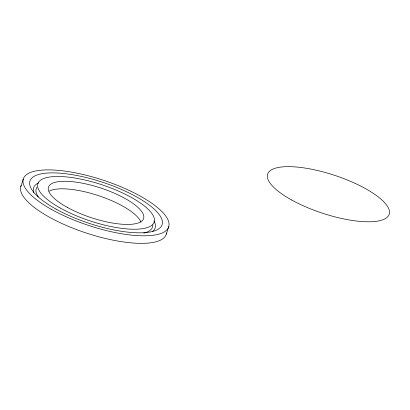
<?xml version="1.0" encoding="UTF-8"?>
<svg xmlns="http://www.w3.org/2000/svg" width="410" height="410" viewBox="0 0 410 410"><rect width="100%" height="100%" fill="white"/><g stroke="black" fill="none" stroke-linecap="round" stroke-linejoin="round"><path stroke-width="0.61" d="M20.792 186.647L23.283 179.114M166.286 234.13L168.776 226.597M49.215 191.168A50.092 15.565 18.3 0 1 99.379 195.929A50.092 15.565 18.3 0 1 140.886 222.123M166.522 232.977A76.532 23.775 18.3 0 1 86.992 233.264A76.532 23.775 18.3 0 1 21.202 185.551M153.97 220.928A64.006 19.885 18.3 0 1 152.382 231.558M33.743 192.505A64.006 19.885 18.3 0 1 38.514 182.921M152.802 224.982A61.223 19.019 18.3 0 1 145.217 232.731M144.74 232.87A61.223 19.019 18.3 0 1 143.746 233.131M38.32 196.938A61.223 19.019 18.3 0 1 36.967 187.18M291.633 199.983A64.006 19.885 18.3 0 0 389.044 214.691A64.006 19.885 18.3 0 0 304.558 167.987A64.006 19.885 18.3 0 0 291.633 199.983M51.106 209.213A76.532 23.775 18.3 0 0 168.372 227.688A76.532 23.775 18.3 0 0 68.613 171.657A76.532 23.775 18.3 0 0 51.106 209.213M56.052 209.115A69.572 21.612 18.3 0 0 161.935 225.105A69.572 21.612 18.3 0 0 70.105 174.337A69.572 21.612 18.3 0 0 56.052 209.115M67.245 207.363A50.092 15.565 18.3 0 0 143.479 218.873A50.092 15.565 18.3 0 0 77.362 182.322A50.092 15.565 18.3 0 0 67.245 207.363M60.091 207.942A61.223 19.019 18.3 0 0 153.904 222.722A61.223 19.019 18.3 0 0 74.097 177.899A61.223 19.019 18.3 0 0 60.091 207.942"/></g></svg>
